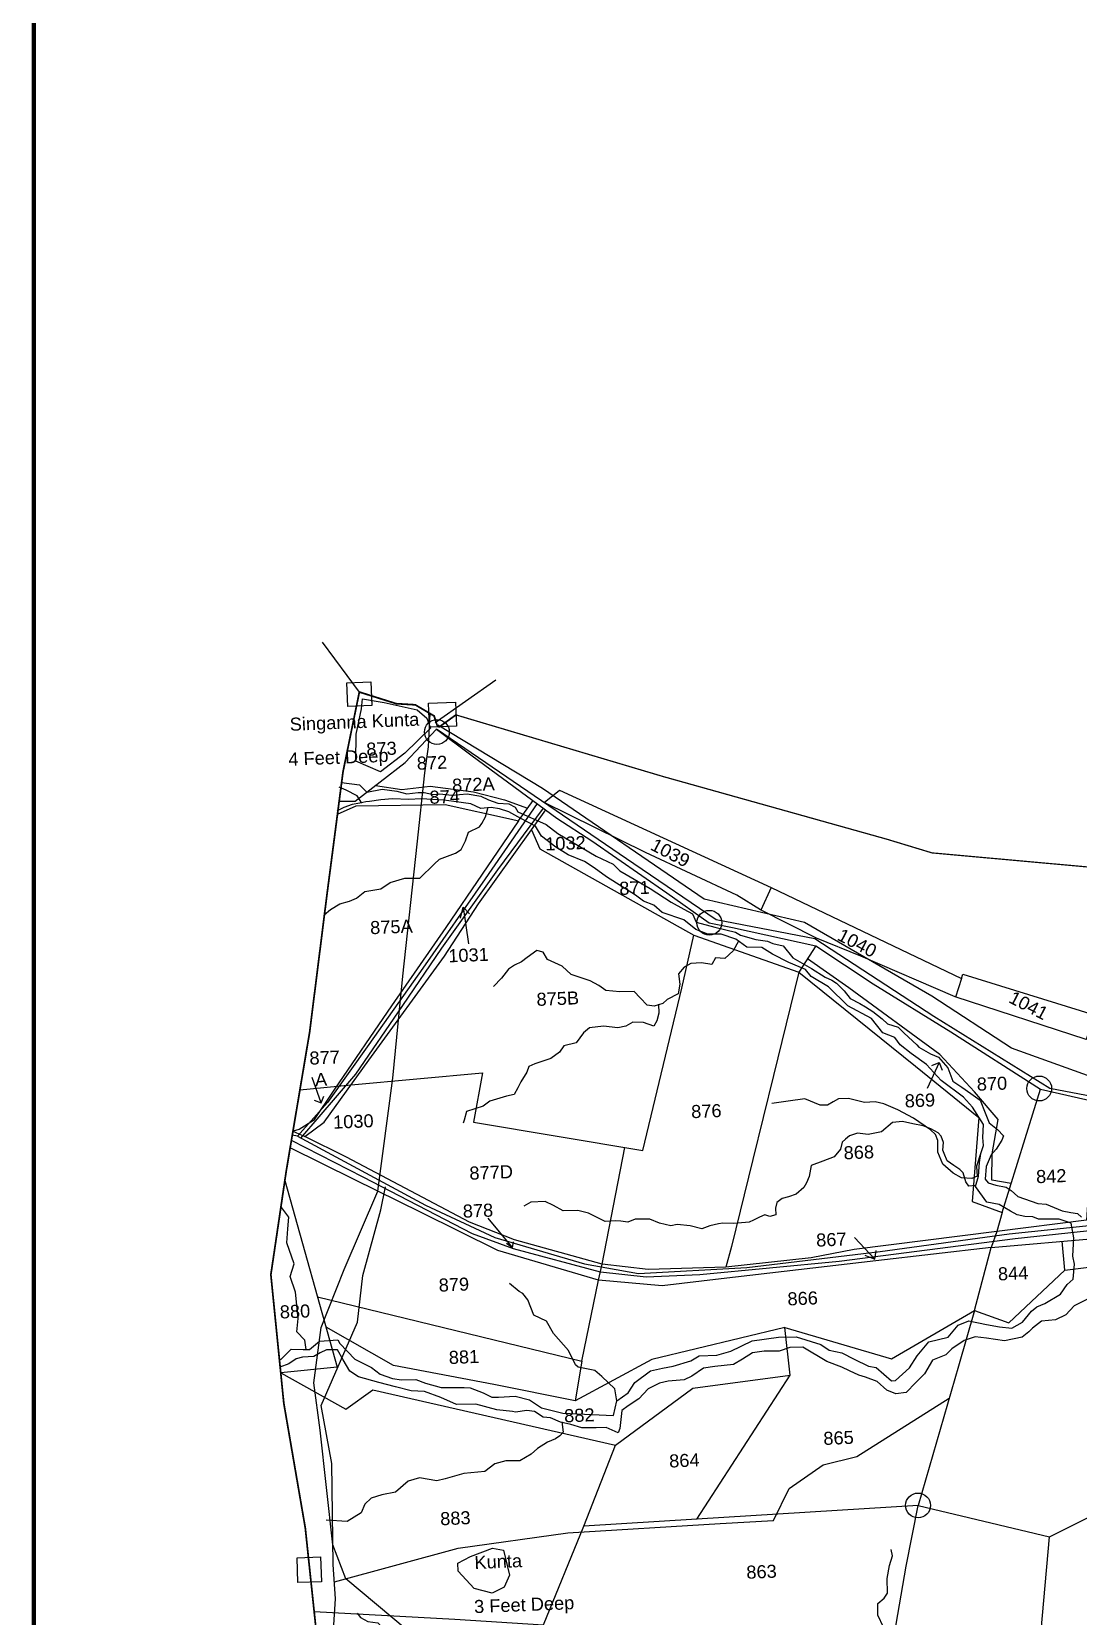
# Model space of a CAD drawing. Header units: inches. Extents: x 207447 to 213485, y 1587092 to 1593817.
# Drawn here: x 207447 to 208651, y 1589676 to 1591500 of the extents above; entities that cross this region are included whole.
import ezdxf

# ---------------------------------------------------------------- set-up
doc = ezdxf.new("R2010")
doc.units = ezdxf.units.IN
doc.header["$LTSCALE"] = 15
doc.header["$MEASUREMENT"] = 0
for name, color, linetype in [('BOUNDRY STONES', 240, 'Continuous'), ('PLOTS', 7, 'Continuous'), ('PLOTS NO', 7, 'Continuous'), ('ROADS', 1, 'Continuous'), ('STREAMS', 4, 'Continuous'), ('VILLAGE BOUNDAY', 5, 'Continuous'), ('VILLAGE BOUNDRY', 5, 'Continuous')]:
    doc.layers.add(name, color=color, linetype=linetype)
doc.styles.get("Standard").update_dxf_attribs({"font": 'arial.ttf'})

msp = doc.modelspace()

# ---------------------------------------------------------------- linework, layer by layer
at = {"layer": 'BOUNDRY STONES'}
for points in [[(207823.5, 1590739.7), (207781.2, 1590797)], [(207910.9, 1590704.6), (207980.5, 1590753.6)]]:
    msp.add_lwpolyline(points, dxfattribs=at)
for points in [[(207809.2, 1590750.3), (207836.9, 1590751.4), (207838, 1590724.2), (207810.3, 1590723.1)], [(207903.1, 1590726.9), (207934.1, 1590728.1), (207935.3, 1590700.4), (207904.2, 1590699.2)], [(207751.8, 1589743.5), (207778.9, 1589744.6), (207780, 1589716), (207752.9, 1589714.9)]]:
    msp.add_lwpolyline(points, close=True, dxfattribs=at)
for centre in [(207912.7, 1590693.7), (208226.1, 1590474.2), (208605.6, 1590283.5), (208466.2, 1589803.7)]:
    msp.add_circle(centre, 14.3, dxfattribs=at)
at = {"layer": 'PLOTS'}
for points in [[(207800.3, 1590614.2), (207818.5, 1590614.3), (207876.4, 1590658.5), (207912.2, 1590697)], [(209894.1, 1590099.4), (209762.9, 1590110.8), (209568.1, 1590125.2), (209449.8, 1590131.5), (209385.8, 1590161.4), (209360.2, 1590204.4), (209251.9, 1590235.4), (209144.2, 1590273.4), (209046.9, 1590260.4), (208843.9, 1590240.4), (208708.3, 1590266.2), (208617.9, 1590283.4), (208484.3, 1590366.3), (208347.3, 1590455.6), (208233.8, 1590477.7), (208139.2, 1590542.1), (208033.2, 1590614.5), (207912.2, 1590697), (207912.3, 1590697.4)], [(207912.2, 1590697), (207912.2, 1590697), (207953.4, 1590666.4), (208050.8, 1590594.7), (208091, 1590568.5), (208177.1, 1590508.5), (208226.1, 1590474.2), (208252.7, 1590468.8), (208348.6, 1590447.8), (208414.4, 1590403.9), (208503.9, 1590348.8), (208607, 1590282.6), (208694.6, 1590262.6)], [(207842, 1590632.3), (207872.4, 1590627.6), (207904.8, 1590631.3), (207955, 1590624.9), (207990.6, 1590615.7), (208017.1, 1590606.1)], [(209051.4, 1590398.7), (208986.8, 1590407.2), (208947.5, 1590393.5), (208847, 1590366.2), (208659.7, 1590339.9), (208508.8, 1590388.9), (208400.5, 1590435.6), (208349.3, 1590456.6), (208284.8, 1590489), (208257.6, 1590505.9), (208152.5, 1590555), (208036, 1590612.6), (208053.9, 1590626.8), (208239.7, 1590541.4), (208297.4, 1590514.9), (208285.4, 1590488.7)], [(207747.1, 1590234.5), (207760.8, 1590228.3), (207783, 1590244.8), (207834.6, 1590316), (207921.4, 1590435.7), (207960.7, 1590496.1), (208021.5, 1590581.3), (208038.2, 1590604)], [(207798.3, 1590599), (207820, 1590608.6), (207922.2, 1590610.4), (207998.7, 1590593.3), (208006.4, 1590591.6), (208023.5, 1590614.8)], [(208006.4, 1590591.6), (207922.8, 1590468.9), (207860.6, 1590378.6), (207794.9, 1590282.9), (207770.8, 1590246.6), (207754.3, 1590236.5), (207747.1, 1590234.5)], [(208021.5, 1590581.3), (208031.1, 1590559.3), (208208.1, 1590460), (208329.2, 1590417.4), (208463.4, 1590309.2), (208536.1, 1590250.1), (208528.4, 1590153.6), (208563, 1590140.9), (208607, 1590282.6)], [(208297.4, 1590514.9), (208516.3, 1590410.1), (208509.4, 1590388.7)], [(207755.1, 1590282.1), (207814.1, 1590287.7), (207965.2, 1590301.5), (207954.7, 1590244.9), (208149.5, 1590212.1), (208194.5, 1590398.9), (208208.1, 1590460)], [(208348.6, 1590447.8), (208329.2, 1590417.4), (208300, 1590298.4), (208276.3, 1590201.8), (208251.8, 1590101.8), (208245.1, 1590077.8)], [(208573.3, 1590174), (208551, 1590178), (208551.5, 1590208.5), (208558.3, 1590247.7), (208531.1, 1590279.8), (208491.4, 1590322.8), (208386.6, 1590399.2), (208338.9, 1590432.6)], [(208516.3, 1590410.1), (208517.8, 1590414.9), (208668.7, 1590368.4), (208659.7, 1590339.9)], [(208669, 1590268.4), (208659.9, 1590132.1), (208557, 1590119), (208392.6, 1590098.1), (208343.4, 1590088.8), (208245.1, 1590077.8), (208155.9, 1590075.1), (208103, 1590081.3), (208001.8, 1590109.3), (207950.3, 1590129.6), (207808.9, 1590204.3), (207760.8, 1590228.3)], [(208563, 1590140.9), (208557, 1590119), (208550.5, 1590100.7), (208417.8, 1590085.2), (208239.7, 1590064.3), (208171.7, 1590056.4), (208098.6, 1590063), (207983, 1590097.2), (207894.6, 1590140.8), (207817.5, 1590178.8), (207743.9, 1590215.1)], [(208103, 1590081.3), (208128.8, 1590215.6)], [(207737.7, 1590177.5), (207798.1, 1589963), (207733, 1589956.4)], [(208550.5, 1590100.7), (208673.3, 1590111.3), (208727.9, 1590112.5), (208901.9, 1590062.1), (209008, 1590032.7), (209055.2, 1590021.9), (209065.7, 1590020.1), (209091.2, 1590028.6), (209111.2, 1590024.7), (209231.6, 1590016.2), (209353.5, 1590011.8), (209622.4, 1590008.5), (209825.5, 1590001.4), (209968.2, 1589986.1), (210030, 1589984.3), (210079.3, 1589986.9), (210171.4, 1590005.9), (210319.5, 1590072.2)], [(208313, 1590008.4), (208435.6, 1589972.6), (208531.3, 1590028.2), (208550.5, 1590100.7)], [(208531.3, 1590028.2), (208570.6, 1590014), (208635, 1590074.5), (208632.1, 1590107.8)], [(207775.4, 1590043.8), (208079.4, 1589969.8), (208098.6, 1590063), (208103, 1590081.3)], [(208635, 1590074.5), (208709.1, 1590083.7)], [(208531.3, 1590028.2), (208512.7, 1589964), (208466.2, 1589803.7), (208211.9, 1589787.9), (208319, 1589953.5)], [(207733, 1589956.4), (207807.8, 1589914.4), (207839.1, 1589936.8), (208118.2, 1589873.2), (208207.2, 1589938.8), (208319, 1589953.5), (208313, 1590008.4), (208159.8, 1589971.7), (208071.9, 1589924)], [(208079.4, 1589969.8), (208071.9, 1589924), (207978.3, 1589942.8), (207862.9, 1589964.8), (207785.2, 1590009)], [(208369.8, 1589604.2), (208428.1, 1589591.7), (208452.4, 1589733.7), (208466.2, 1589803.7), (208617.5, 1589767.8), (208739.8, 1589828.8), (208808.7, 1589827), (208856.1, 1589888.1)], [(208211.9, 1589787.9), (208081.8, 1589779.8), (208118.2, 1589873.2)], [(208808.7, 1589827), (208904.9, 1589825.8), (208954.8, 1589802.1), (209016, 1589729.7), (209006, 1589687.5), (208915.6, 1589693.8), (208829.8, 1589642.5), (208745, 1589617.4), (208694.5, 1589634.1), (208662.8, 1589619.4), (208604.3, 1589621.1), (208617.5, 1589767.8)], [(207771.5, 1589681.7), (207933.5, 1589672.7), (208035.2, 1589666.3), (208081.8, 1589779.8)]]:
    msp.add_lwpolyline(points, dxfattribs=at)
at = {"layer": 'PLOTS NO'}
for points in [[(207940, 1590479.6), (207943.1, 1590492.2), (207950.2, 1590484.3)], [(207943.1, 1590492.2), (207949.1, 1590449.8)], [(208490.4, 1590313.6), (208476.8, 1590283.4)], [(208482.2, 1590309.9), (208490.4, 1590313.6), (208493.8, 1590304.5)], [(207779.5, 1590266.9), (207769.2, 1590296.2)], [(207771.5, 1590270), (207779.5, 1590266.9), (207782.5, 1590274.6)], [(207999.6, 1590100.7), (207971.5, 1590134.3)], [(208416.5, 1590087.1), (208393.1, 1590112.1)], [(207992.8, 1590105.6), (207999.6, 1590100.7), (208001, 1590107.2)], [(208404.9, 1590091.9), (208416.5, 1590087.1), (208418.1, 1590097.1)]]:
    msp.add_lwpolyline(points, dxfattribs=at)
at = {"layer": 'ROADS'}
for points in [[(207750.6, 1589296.6), (207795.9, 1589361.9), (207856, 1589493), (207872.3, 1589582.2), (207878.6, 1589660.4), (207807.9, 1589719.3), (207793, 1589758.3), (207778.5, 1589890.2), (207771.1, 1589944.7), (207779.6, 1590008.5), (207805.9, 1590075.4), (207844.6, 1590165.4), (207862.1, 1590295.4), (207869.7, 1590374.2), (207873.4, 1590412.8), (207890, 1590564.5), (207899, 1590646.7), (207903.2, 1590676.6), (207904.9, 1590714.9)], [(210286.4, 1590137.6), (210250.1, 1590129.2), (210207, 1590108.6), (210101.4, 1590095.1), (209972.6, 1590108.4), (209716.2, 1590134.8), (209472.7, 1590142.3), (209409.7, 1590165.2), (209326.9, 1590242.9), (209145.7, 1590299.6), (209015.4, 1590265.4), (208965.7, 1590276.8), (208878.5, 1590260.1), (208709, 1590281.2), (208573.9, 1590329.9), (208482.1, 1590389.7), (208335.5, 1590474.4), (208220, 1590501.5), (208034.3, 1590628.8), (207913.8, 1590701.4)], [(208028.2, 1590611.4), (207968.2, 1590524.6), (207896.6, 1590421.9), (207834.3, 1590334.3), (207786.7, 1590267.3), (207752.2, 1590228.7), (207746.3, 1590229.7)], [(207756.2, 1590226.3), (207819.6, 1590299.9), (207873.5, 1590379.1), (207918.3, 1590444.8), (207983, 1590535.1), (208035.3, 1590606.1)], [(210319.6, 1590077.7), (210148.9, 1590007.3), (210103.4, 1589996.4), (210006.7, 1589990.3), (209846, 1590005.3), (209674.6, 1590013.7), (209428.9, 1590018), (209212.4, 1590026.2), (209062.8, 1590032), (208995.4, 1590043.6), (208815.9, 1590094.8), (208723.5, 1590118.6), (208674.1, 1590121), (208577.9, 1590110.5), (208375.6, 1590084.6), (208215.3, 1590069.1), (208153.3, 1590066.6), (208100.8, 1590072.2), (208000.8, 1590098.9), (207953.5, 1590116.3), (207828, 1590181.4), (207745.3, 1590223.6)], [(207752.2, 1590228.7), (207899.6, 1590149.2), (207979.4, 1590112.1), (208082.4, 1590081.6), (208144.6, 1590070.7), (208269.2, 1590077.7), (208422.6, 1590095.9), (208571.2, 1590116.2), (208666.4, 1590126.3), (208725.2, 1590123.5), (208752.9, 1590118.6), (208838.6, 1590094.3), (208942.7, 1590066.6), (208996.8, 1590048.4), (209040.2, 1590039.4), (209186.8, 1590032.9), (209367.7, 1590027.1), (209572.6, 1590020.5), (209745.7, 1590017.7), (209977.3, 1590000.1), (210030.5, 1589996), (210114.4, 1590002.8), (210319.7, 1590083.8)], [(207753.7, 1589311.5), (207768.3, 1589341.1), (207790, 1589443.3), (207787.7, 1589564.6), (207796.2, 1589696.2), (207793.4, 1589735.7), (207791.8, 1589851.9), (207779.5, 1589918.8), (207821.5, 1590014.6), (207827.4, 1590068.5), (207848.1, 1590143.8), (207853.5, 1590170.4)], [(207794.8, 1589715.9), (207937, 1589754.4), (208063.3, 1589772.2), (208238.6, 1589782.8), (208300, 1589786.6), (208317.9, 1589823.1), (208357.2, 1589850.4), (208395.7, 1589859.9), (208502, 1589927.1)]]:
    msp.add_lwpolyline(points, dxfattribs=at)
at = {"layer": 'STREAMS'}
for points in [[(207826.1, 1590720.3), (207827.3, 1590731.7), (207852.2, 1590727.8), (207890.1, 1590719.2), (207901.1, 1590709.5), (207905.3, 1590698.2), (207876, 1590669.5), (207848, 1590647.8), (207819.3, 1590660.3), (207819.9, 1590691.4), (207826.1, 1590720.3)], [(207826.4, 1590611.8), (207821.1, 1590620.4), (207808.5, 1590626.7), (207800.3, 1590630.4)], [(207803.1, 1590635.6), (207823.6, 1590633.1), (207832, 1590624.6), (207849.7, 1590627.8), (207866.7, 1590625.7), (207878.2, 1590622.4), (207891, 1590624.1), (207898.1, 1590624.1), (207908.8, 1590621.7), (207916, 1590622.7), (207930, 1590620.9), (207947.6, 1590622.6), (207963.2, 1590619.7), (207971.9, 1590615.6), (207982.8, 1590611.8), (207995.3, 1590610.9), (208002.8, 1590607.2), (208005.9, 1590601.8), (208038.5, 1590587.4), (208051.9, 1590577.1), (208095.8, 1590550.8), (208115.5, 1590541.7), (208123.1, 1590534.1), (208130.6, 1590529.7), (208157.9, 1590513.5), (208182.2, 1590498), (208196.7, 1590489.9), (208206.8, 1590484.6), (208210.9, 1590474.9), (208232.6, 1590469), (208256.1, 1590463.4), (208261.9, 1590459.8), (208279.5, 1590454.9), (208293.2, 1590453.1), (208299.2, 1590450.3), (208311, 1590447.6), (208322.1, 1590433.7), (208343.6, 1590421.4), (208359.5, 1590411.7), (208367.2, 1590408), (208372.5, 1590404.7), (208381.1, 1590396), (208388.1, 1590386.9), (208399.1, 1590381.2), (208405.9, 1590377.5), (208414.3, 1590372), (208425, 1590363.7), (208430.9, 1590358.1), (208443.5, 1590354.1), (208450.4, 1590347.1), (208464.8, 1590333.6), (208467.3, 1590330.9), (208480.6, 1590323.3), (208489.7, 1590319.4), (208500.3, 1590307.1), (208506.1, 1590291.9), (208516.7, 1590285), (208527.1, 1590277.7), (208537.5, 1590270.1), (208543.6, 1590255.4), (208548, 1590244.1), (208557.5, 1590236.5), (208564.6, 1590229.2), (208562.7, 1590224), (208556.1, 1590213.6), (208550.2, 1590207), (208544.4, 1590193.8), (208543.4, 1590179.2), (208546.8, 1590175.1), (208555.6, 1590172.1), (208567.5, 1590170), (208573.3, 1590166.3), (208581.1, 1590159.1), (208604.2, 1590151.3), (208613.5, 1590150.3), (208632.2, 1590142.9), (208641.9, 1590141), (208649.5, 1590139.6), (208654.4, 1590135.4)], [(207732.8, 1589971.1), (207745.1, 1589983.7), (207758.8, 1589983), (207766.2, 1589983.3), (207777.6, 1589992.8), (207798.6, 1589994.3), (207800.9, 1589990.2), (207818.2, 1589971.9), (207837.3, 1589962.5), (207847.4, 1589954.7), (207861.5, 1589949.8), (207871.8, 1589948.1), (207888.3, 1589948.8), (207899.6, 1589944.5), (207917.6, 1589939.3), (207943.9, 1589939.4), (207951, 1589939.2), (207965.8, 1589933.3), (207975.9, 1589928.5), (207983.7, 1589928.4), (208002.9, 1589929.4), (208019.4, 1589925.1), (208033.2, 1589915.9), (208057.6, 1589910.1), (208115.7, 1589907.4), (208119.7, 1589924.1), (208132.8, 1589933.4), (208140.4, 1589945.2), (208158.6, 1589958.6), (208172.2, 1589961.8), (208184.5, 1589963.9), (208204.8, 1589970.2), (208214.3, 1589976), (208234.9, 1589976.8), (208251, 1589981.3), (208275.2, 1589993.1), (208305.7, 1589997.2), (208326.2, 1589997.8), (208354.5, 1589989), (208364, 1589982.3), (208378.6, 1589979.4), (208392.9, 1589972.1), (208409.1, 1589964), (208417.9, 1589962.5), (208435.6, 1589947.1), (208440.3, 1589947.6), (208456.4, 1589962.1), (208465.3, 1589975.7), (208478.6, 1589992.1), (208500.9, 1589997.5), (208512.4, 1590011), (208524.5, 1590016.2), (208544.9, 1590011.8), (208559.9, 1590009.1), (208574, 1590007.6), (208586.2, 1590014.7), (208596.9, 1590027.2), (208603, 1590032.4), (208611.9, 1590036.3), (208630.2, 1590046.8), (208637.8, 1590057.8), (208644.6, 1590064.2), (208646.1, 1590081.5), (208644.3, 1590090.4), (208645.3, 1590111.7), (208642.5, 1590128.4), (208628.4, 1590133), (208604.7, 1590133), (208598.4, 1590135.8), (208588.9, 1590136.4), (208580.3, 1590138.1), (208572.4, 1590142.3), (208559.7, 1590150.1), (208545.2, 1590152.6), (208532.5, 1590170.9), (208535.6, 1590182.6), (208537.1, 1590198.3), (208538.6, 1590208.8), (208541.5, 1590217.9), (208540.7, 1590227), (208541.5, 1590242.2), (208528.9, 1590262), (208518.5, 1590273.6), (208493, 1590292.6), (208476, 1590311.1), (208458.4, 1590323.8), (208445.5, 1590333.7), (208439.4, 1590342.2), (208425.9, 1590347.6), (208412.6, 1590364.1), (208385.3, 1590378.6), (208363.3, 1590400.3), (208343.4, 1590412.3), (208336.6, 1590420.6), (208317.6, 1590428.6), (208298.7, 1590438.2), (208286.4, 1590445.8), (208269.3, 1590446.3), (208256.6, 1590455.5), (208239.6, 1590460.9), (208224.4, 1590461), (208210.7, 1590466.4), (208196.7, 1590477.4), (208171.9, 1590486), (208162.4, 1590494.6), (208150.3, 1590499.1), (208141.3, 1590505.8), (208107.7, 1590527.2), (208093.6, 1590537.3), (208082.6, 1590544.7), (208063.8, 1590552.2), (208049.5, 1590561.3), (208033.1, 1590573.8), (208026, 1590585.3), (208009.1, 1590594.1), (207995.3, 1590601.8), (207984.9, 1590605.4), (207975.2, 1590606.7), (207963.4, 1590605.7), (207951.8, 1590611), (207932.3, 1590613.7), (207920.8, 1590615.1), (207894.6, 1590616.7), (207880.4, 1590616.1), (207861.7, 1590616.8), (207848.2, 1590615.8), (207835.1, 1590613.6), (207831.1, 1590613.4), (207824, 1590611.7), (207815.1, 1590610.4), (207805.7, 1590606.7), (207799.7, 1590603.7), (207798.1, 1590602.6)], [(207782.9, 1590483.2), (207790.4, 1590489.5), (207801.1, 1590496.1), (207812, 1590498.9), (207820.1, 1590502.4), (207830, 1590510.2), (207848.4, 1590513.1), (207859.1, 1590520.5), (207875.9, 1590525.7), (207893, 1590525.4), (207909.6, 1590541.7), (207915.6, 1590547.2), (207934.1, 1590554.3), (207940.6, 1590558.4), (207945.5, 1590568.6), (207949.2, 1590578.4), (207961.6, 1590584.4), (207964.4, 1590588.3), (207968.6, 1590596.2), (207971.3, 1590605.6), (207971.7, 1590607.3)], [(208259.7, 1590453), (208253.6, 1590441.8), (208244, 1590432.9), (208233.2, 1590433.9), (208228.9, 1590426.3), (208217.2, 1590428), (208204.8, 1590427.5), (208197, 1590423), (208190.5, 1590415.5), (208192.2, 1590403.7), (208190.2, 1590392.3), (208177.8, 1590386), (208172.6, 1590381.4), (208162.6, 1590378.1), (208154.5, 1590379.2), (208146.6, 1590387.9), (208139.8, 1590395.1), (208123, 1590394.7), (208106.9, 1590396.4), (208098.9, 1590401.9), (208089, 1590407.4), (208078.7, 1590410.8), (208067.3, 1590414.7), (208056.9, 1590424.4), (208040.1, 1590431.9), (208034.9, 1590440.5), (208027.8, 1590442.4), (208016.7, 1590434.4), (208010.1, 1590429.3), (208002, 1590425.6), (207994.9, 1590420.7), (207987, 1590410.6), (207978, 1590400.8)], [(208167.7, 1590380.5), (208167.9, 1590370.3), (208165.8, 1590361.4), (208162.4, 1590355.4), (208150.2, 1590359.6), (208138, 1590360), (208129.9, 1590355.3), (208120.9, 1590353.3), (208104.2, 1590355.3), (208088.4, 1590353.2), (208081.5, 1590347.5), (208072.9, 1590336.2), (208058.7, 1590332.7), (208053.8, 1590325.2), (208043.8, 1590318.1), (208025.5, 1590311.7), (208018.5, 1590309), (208016.1, 1590302.3), (208009.4, 1590291.3), (208005.8, 1590284.1), (208001.7, 1590276.6), (207992.7, 1590274.7), (207973.7, 1590268.9), (207966, 1590263), (207946.9, 1590257.1), (207943.9, 1590247), (207942.8, 1590243.8)], [(208538.3, 1590209.6), (208533.5, 1590194.3), (208534.2, 1590182.5), (208528.2, 1590179.9), (208516.3, 1590180.7), (208506.6, 1590186), (208494.6, 1590196.3), (208488.9, 1590210.2), (208489.1, 1590223.8), (208486.2, 1590230.6), (208480.6, 1590236.1), (208461, 1590249.5), (208443.1, 1590259.1), (208426.9, 1590265.9), (208416.8, 1590268), (208404.7, 1590267.5), (208397, 1590269.5), (208386.3, 1590271.9), (208374.8, 1590271.5), (208368.5, 1590268.1), (208361.9, 1590264.5), (208353.7, 1590264.2), (208335.8, 1590271.5), (208316.8, 1590269), (208297.9, 1590266.4)], [(208532.8, 1590171.7), (208524.8, 1590171.3), (208521, 1590176), (208518.2, 1590186.4), (208514.3, 1590190.2), (208507.5, 1590194.8), (208499.8, 1590200.4), (208496.1, 1590208.7), (208494.6, 1590212.7), (208495.5, 1590221.3), (208492.7, 1590228.6), (208489.2, 1590232.5), (208481, 1590237.2), (208472, 1590240.6), (208460.3, 1590242.9), (208448.5, 1590245.7), (208436.7, 1590244.3), (208424.1, 1590233.5), (208408.8, 1590230.6), (208396.5, 1590232.2), (208387.4, 1590229.1), (208382.8, 1590225.2), (208379.1, 1590221.6), (208377.2, 1590213.7), (208369.7, 1590204.9), (208356.8, 1590199.7), (208343.4, 1590194.8), (208340.8, 1590182.4), (208337.9, 1590175.1), (208334.7, 1590169.5), (208326, 1590161.9), (208317.2, 1590158.7), (208309.8, 1590156.8), (208303.7, 1590152.5), (208302.4, 1590145.7), (208302.8, 1590138.1), (208295.7, 1590136.4), (208290, 1590138), (208284, 1590135.3), (208276.9, 1590131.9), (208271.8, 1590129.6), (208267.6, 1590129.3), (208253.9, 1590128.2), (208241.8, 1590128.5), (208236.7, 1590127.8), (208226.6, 1590125.6), (208217.3, 1590121.9), (208204, 1590125.3), (208189.2, 1590126.9), (208181.7, 1590125.6), (208168.8, 1590128.5), (208157.8, 1590133.1), (208140.9, 1590133.1), (208132.4, 1590129.7), (208124.2, 1590131), (208118.2, 1590131.2), (208106.4, 1590130.3), (208087.2, 1590140.2), (208074.7, 1590143.1), (208058, 1590142.7), (208046.7, 1590149), (208037.3, 1590153.5), (208020.6, 1590152.7), (208012.9, 1590148)], [(207762.5, 1589983.2), (207760.6, 1589994.1), (207751.7, 1590003.4), (207753.1, 1590019), (207750.1, 1590049), (207743.8, 1590067.3), (207748.5, 1590081.9), (207740.2, 1590105.9), (207741.3, 1590122.2), (207742.2, 1590135.4), (207733.3, 1590147.6)], [(208119.7, 1589924.1), (208117.5, 1589937.8), (208102.5, 1589952.3), (208094.3, 1589958.9), (208075.4, 1589962.8), (208072, 1589965.4), (208064.1, 1589981.9), (208047, 1590001.4), (208038.7, 1590015.9), (208024.4, 1590022.5), (208017.3, 1590040.4), (208011.5, 1590047.6), (208007.3, 1590049.9), (207996.4, 1590059)], [(208662.7, 1590041.8), (208645.7, 1590033.3), (208636.2, 1590023), (208624.3, 1590017.5), (208608.3, 1590015.7), (208597.7, 1590007.7), (208593.6, 1590003.5), (208586, 1589997.4), (208565.8, 1589993.3), (208545, 1589996.2), (208532, 1589997.6), (208519.1, 1589993.5), (208505, 1589983.8), (208498.2, 1589977.1), (208482.8, 1589970.8), (208473.5, 1589955.3), (208463.5, 1589945.1), (208452.6, 1589933.6), (208440.5, 1589932.1), (208430.2, 1589936.2), (208419.1, 1589946.2), (208405.9, 1589951.3), (208398.2, 1589953.6), (208387.4, 1589958.6), (208378.4, 1589963), (208361.2, 1589969.4), (208333.6, 1589986), (208318.9, 1589985.4), (208306.3, 1589981.2), (208289.2, 1589981.2), (208275.8, 1589979.5), (208264.3, 1589971.9), (208253.9, 1589965.8), (208232.6, 1589963.8), (208219.5, 1589961.6), (208206.1, 1589952.5), (208197, 1589948.1), (208178.6, 1589946.7), (208168.8, 1589944.6), (208155.9, 1589937.9), (208145.2, 1589926.6), (208132.8, 1589918.5), (208125.6, 1589912.8), (208123.2, 1589892.1), (208121.2, 1589887.1), (208107.5, 1589893.6), (208096.1, 1589893.2), (208079.6, 1589893), (208066.6, 1589896.9), (208054.9, 1589899.5), (208043.3, 1589904.7), (208035, 1589905.4), (208025, 1589911.8), (208016, 1589913.1), (208003.3, 1589911.2), (207999.5, 1589911.7), (207981.5, 1589913.8), (207957.6, 1589920.1), (207935.1, 1589919.9), (207917.2, 1589928), (207898.5, 1589935), (207883, 1589935.8), (207865.1, 1589940.3), (207846.1, 1589945.3), (207822.4, 1589951.6), (207812.4, 1589958.1), (207804.8, 1589971.3), (207798.4, 1589982.7), (207785.6, 1589982.9), (207778.6, 1589979.3), (207771.2, 1589975), (207758, 1589974.5), (207750.7, 1589972.5), (207742.2, 1589966.5), (207731.9, 1589963)], [(208056.3, 1589899.8), (208057.9, 1589887.9), (208054.2, 1589883.9), (208049.1, 1589880.3), (208040.1, 1589876.7), (208028.4, 1589869.3), (208021.2, 1589862.6), (208008.2, 1589854.9), (207992.1, 1589855), (207979.5, 1589851.8), (207967.9, 1589842.7), (207943.8, 1589840.4), (207922.2, 1589834.5), (207912.5, 1589831.9), (207892.7, 1589835.5), (207879.8, 1589831.7), (207865.2, 1589819.1), (207849.2, 1589816), (207837.2, 1589812.2), (207830, 1589805.2), (207825.4, 1589795.1), (207809.4, 1589785.4), (207785.2, 1589786.7)], [(207936.9, 1589737.4), (207951.2, 1589745), (207976.7, 1589754.5), (207989.5, 1589752.2), (207996.1, 1589723.5), (207990.2, 1589709.6), (207976.2, 1589702.9), (207955.6, 1589708.2), (207937, 1589728.1), (207936.9, 1589737.4)], [(208489.7, 1589592.4), (208478, 1589607.9), (208470.5, 1589613.8), (208462.3, 1589628.9), (208447, 1589632.1), (208435.7, 1589636.6), (208427.5, 1589651.6), (208426.4, 1589663.5), (208420, 1589677.5), (208420, 1589690.9), (208427.4, 1589697), (208430.9, 1589702.7), (208430.6, 1589719.8), (208433.4, 1589734.7), (208436.8, 1589745.7), (208435.3, 1589752.9)], [(207821.1, 1589679.7), (207824.7, 1589674.8), (207833.3, 1589670.2), (207844.6, 1589668.7), (207849.4, 1589663.6), (207856.5, 1589653.9), (207862.5, 1589647.7), (207867.4, 1589642.1), (207868.2, 1589628.8), (207872.5, 1589619.6), (207880, 1589607.8), (207881.2, 1589595.6), (207882.8, 1589585.1), (207885.3, 1589575.7), (207883.9, 1589562.3), (207882.5, 1589553.4), (207887.1, 1589541.5), (207890.6, 1589530.1), (207892.5, 1589522.6), (207892.3, 1589518.7)]]:
    msp.add_lwpolyline(points, dxfattribs=at)
at = {"layer": 'VILLAGE BOUNDAY', "color": 5, "const_width": 5}
msp.add_lwpolyline([(207449.1, 1593406.2), (213480.8, 1593406.2), (213480.8, 1587095.7), (207449.1, 1587095.7)], close=True, dxfattribs=at)
at = {"layer": 'VILLAGE BOUNDRY'}
msp.add_lwpolyline([(207777, 1589630, 2, 2, 0), (207761.3, 1589777.9, 2, 2, 0), (207736.6, 1589921.3, 2, 2, 0), (207721.7, 1590069.3, 2, 2, 0), (207739.4, 1590188.5, 2, 2, 0), (207766.3, 1590348.3, 2, 2, 0), (207786, 1590504.7, 2, 2, 0), (207804.7, 1590647.9, 2, 2, 0), (207823.5, 1590739.7, 2, 2, 0), (207866, 1590726.3, 2, 2, 0), (207887.8, 1590725, 2, 2, 0), (207909.5, 1590712.2, 2, 2, 0), (207913.4, 1590700.2, 2, 2, 0), (207915.5, 1590699.6, 2, 2, 0), (207934.6, 1590713.4, 1.42, 1.42, 0), (208172.5, 1590642.6, 1.42, 1.42, 0), (208430.5, 1590570.3, 1.42, 1.42, 0), (208482.3, 1590554.6, 1.42, 1.42, 0), (208664.8, 1590538.1, 1.42, 1.42, 0)], format="xyseb", dxfattribs=at)

# ---------------------------------------------------------------- texts
at = {"layer": 'PLOTS'}
for s, rotation, p in [('Singanna Kunta', 2.3098, (207743.7, 1590695)), ('873', 2.3098, (207831.8, 1590666.3)), ('4 Feet Deep', 2.3098, (207742.1, 1590654.8)), ('872', 2.3098, (207889.9, 1590650.2)), ('872A', 2.3098, (207930.5, 1590624.8)), ('874', 2.3098, (207904.5, 1590611)), ('1032', 2.3098, (208037.6, 1590557.3)), ('1039', 332.5359, (208157.2, 1590558.9)), ('871', 2.3098, (208122.8, 1590506.2)), ('875A', 2.3098, (207836.2, 1590461)), ('1040', 332.5359, (208372.1, 1590455.1)), ('1031', 2.3098, (207926.1, 1590428.6)), ('875B', 2.3098, (208027.6, 1590378.5)), ('1041', 332.5359, (208569.3, 1590383.2)), ('877', 2.3098, (207766.4, 1590310.9)), ('A', 2.3098, (207772.8, 1590286.1)), ('870', 2.3098, (208534.1, 1590280.9)), ('869', 2.3098, (208451.2, 1590261.6)), ('876', 2.3098, (208205.5, 1590249.3)), ('1030', 2.3098, (207793.6, 1590237.2)), ('868', 2.3098, (208380.9, 1590201.9)), ('877D', 2.3098, (207950.4, 1590178.5)), ('842', 2.3098, (208602.3, 1590174.5)), ('878', 2.3098, (207942.8, 1590134.8)), ('867', 2.3098, (208349.3, 1590101.5)), ('844', 2.3098, (208558.4, 1590062.6)), ('879', 2.3098, (207915.1, 1590049.7)), ('866', 2.3098, (208316.3, 1590033.8)), ('880', 2.3098, (207732.3, 1590018.8)), ('881', 2.3098, (207926.7, 1589966.4)), ('882', 2.3098, (208059.4, 1589899.3)), ('865', 2.3098, (208357.6, 1589873.3)), ('864', 2.3098, (208180.2, 1589847.3)), ('883', 2.3098, (207916.8, 1589780.9)), ('Kunta', 2.3098, (207956.2, 1589730.6)), ('863', 2.3098, (208269, 1589719.3)), ('3 Feet Deep', 2.3098, (207955.8, 1589679.8))]:
    msp.add_text(s, height=15, rotation=rotation, dxfattribs=at).set_placement(p)

doc.saveas('drawing.dxf')
